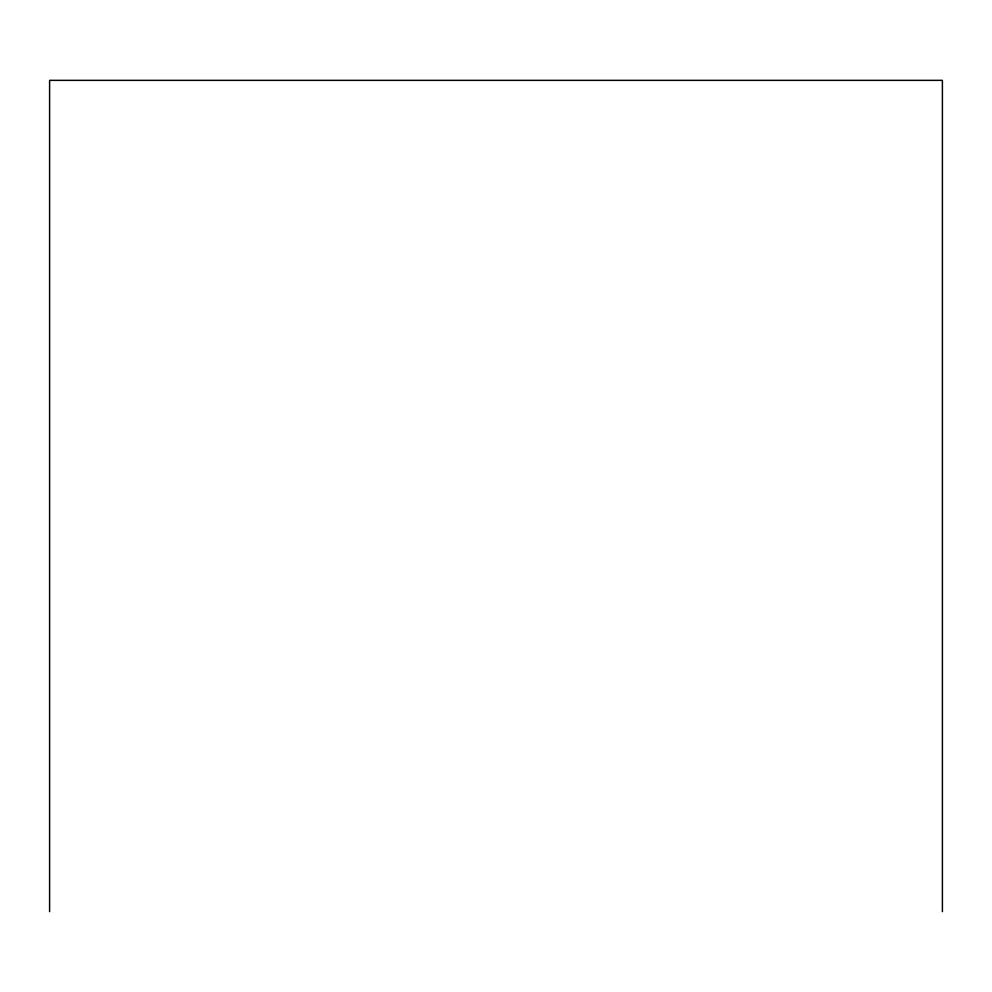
<?xml version="1.0" encoding="UTF-8"?>
<svg xmlns="http://www.w3.org/2000/svg" width="992" height="992" viewBox="0 0 992 992"><rect width="100%" height="100%" fill="white"/><g stroke="black" fill="none" stroke-linecap="round" stroke-linejoin="round"><path stroke-width="1.49" d="M942.4 911.648L942.4 80.352L49.6 80.352L49.6 911.648"/></g></svg>
